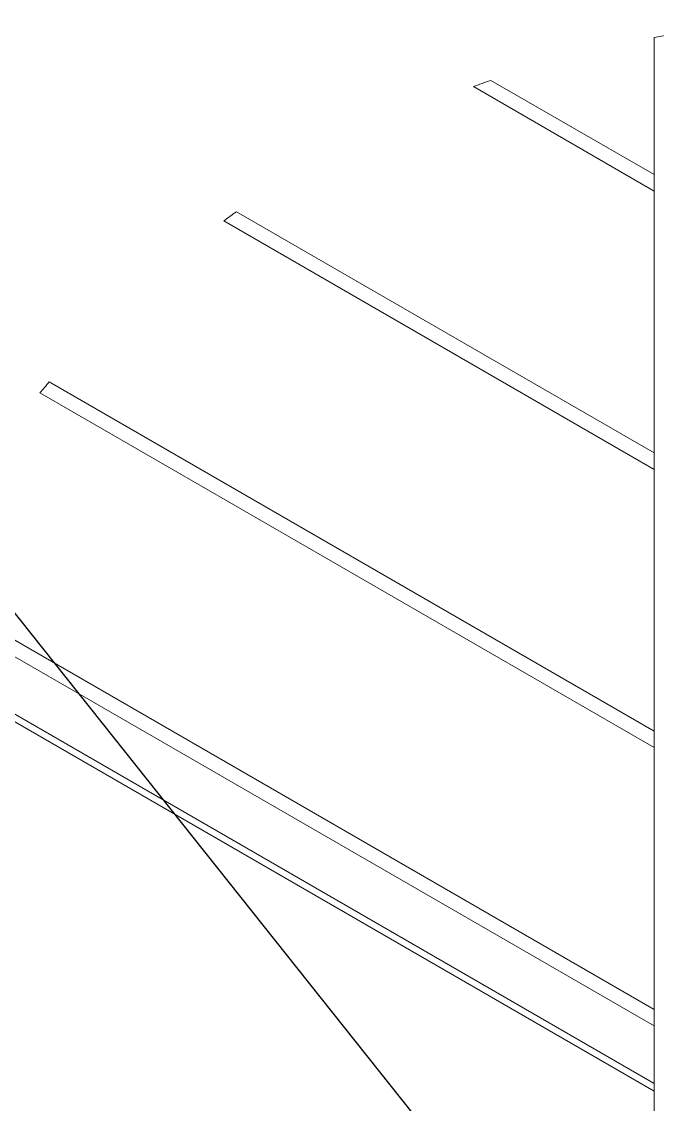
# Model space of a CAD drawing. Header units: inches. Extents: x 0.03 to 2.74, y 0.01 to 1.91.
# Drawn here: x 1.6838 to 1.7771, y 1.2369 to 1.3957 of the extents above; entities that cross this region are included whole.
import ezdxf

# ---------------------------------------------------------------- set-up
doc = ezdxf.new("R2010")
doc.units = ezdxf.units.IN
doc.header["$MEASUREMENT"] = 0
doc.layers.add('SLD-0_0', color=7, linetype='Continuous')
doc.dimstyles.new('SLDDIMSTYLE1', dxfattribs={"dimtxt": 0.18, "dimasz": 0.01083333333333333, "dimexe": 0, "dimexo": 0.0625, "dimgap": 0, "dimtad": 0, "dimtih": 1, "dimtoh": 1, "dimdec": 0, "dimrnd": 1e-09, "dimzin": 0, "dimdsep": 46, "dimtxsty": 'Standard', "dimsah": 1, "dimcen": 0.09, "dimadec": 0, "dimazin": 0, "dimtfac": 0.01083333333333333, "dimtdec": 0, "dimtofl": 0, "dimtmove": 0, "dimatfit": 3, "dimfxl": 1, "dimfrac": 2, "dimtolj": 1, "dimtzin": 0, "dimarcsym": 0})

msp = doc.modelspace()

# ---------------------------------------------------------------- linework, layer by layer
at = {"linetype": 'Continuous', "lineweight": 15}
for p, q in [((1.776631376541753, 1.393387130939843), (1.776631376541753, 1.197361534110932)), ((1.776631376541753, 1.373266691372878), (1.752666163612161, 1.387101519996202)), ((1.750104082987312, 1.38617500803268), (1.776631376541753, 1.370861131606554)), ((1.776631376541753, 1.332439660787997), (1.715332301562787, 1.36782686799196)), ((1.713475014573881, 1.366493468284396), (1.776631376541753, 1.330034081466343)), ((1.776631376541753, 1.291612630203116), (1.687853367446224, 1.342863081709083)), ((1.686482577948367, 1.341248828357075), (1.776631376541753, 1.289207050881462)), ((1.776631376541753, 1.250785560507576), (1.668008599361345, 1.313492149893482)), ((1.667062727621469, 1.311632672707654), (1.776631376541753, 1.248380020296581)), ((1.776631376541753, 1.238832482590552), (1.663554286373504, 1.304110519604209)), ((1.776631376541753, 1.239941856441637), (1.663941677453885, 1.304996219594749))]:
    msp.add_line(p, q, dxfattribs=at)
at = {"linetype": 'Continuous', "lineweight": 0}
for centre, radius, start, end in [((1.803111248421791, 1.243598988376864), 0.1521107204218378, 79.97470833804138, 100.0252916619585), ((1.803164456993638, 1.243453035061219), 0.1522660988485539, 109.3686519491336, 110.3938449184788), ((1.803202984102881, 1.243471950770165), 0.1522675352374936, 125.2454877989521, 126.1058179794594), ((1.80242745142287, 1.244180065372443), 0.1512136185414033, 139.2615767084104, 140.064013031837)]:
    msp.add_arc(centre, radius, start, end, dxfattribs=at)

# ---------------------------------------------------------------- leaders
at = {"layer": 'SLD-0_0'}
msp.add_leader([(1.756647690250351, 1.216212876160643), (1.657877796556743, 1.340253374578178)], dimstyle='SLDDIMSTYLE1', override={"dimscale": 1, "dimgap": 0, "dimtad": 0, "dimclrd": 0}, dxfattribs=at)

doc.saveas('drawing.dxf')
